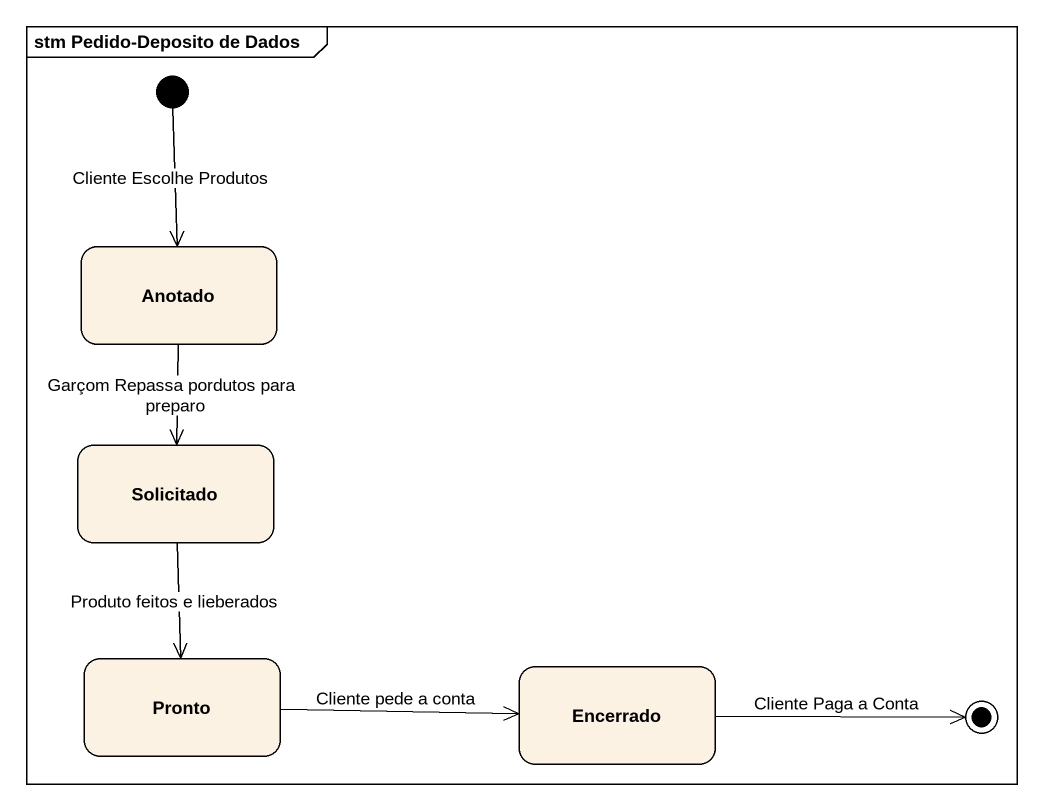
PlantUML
@startuml
mainframe stm Pedido-Deposito de Dados
hide empty description
state Anotado
state Solicitado
state Pronto
state Encerrado
[*] --> Anotado : Cliente Escolhe Produtos
Anotado --> Solicitado : Garçom Repassa pordutos para preparo
Solicitado --> Pronto : Produto feitos e lieberados
Pronto -right-> Encerrado : Cliente pede a conta
Encerrado -right-> [*] : Cliente Paga a Conta
@enduml
